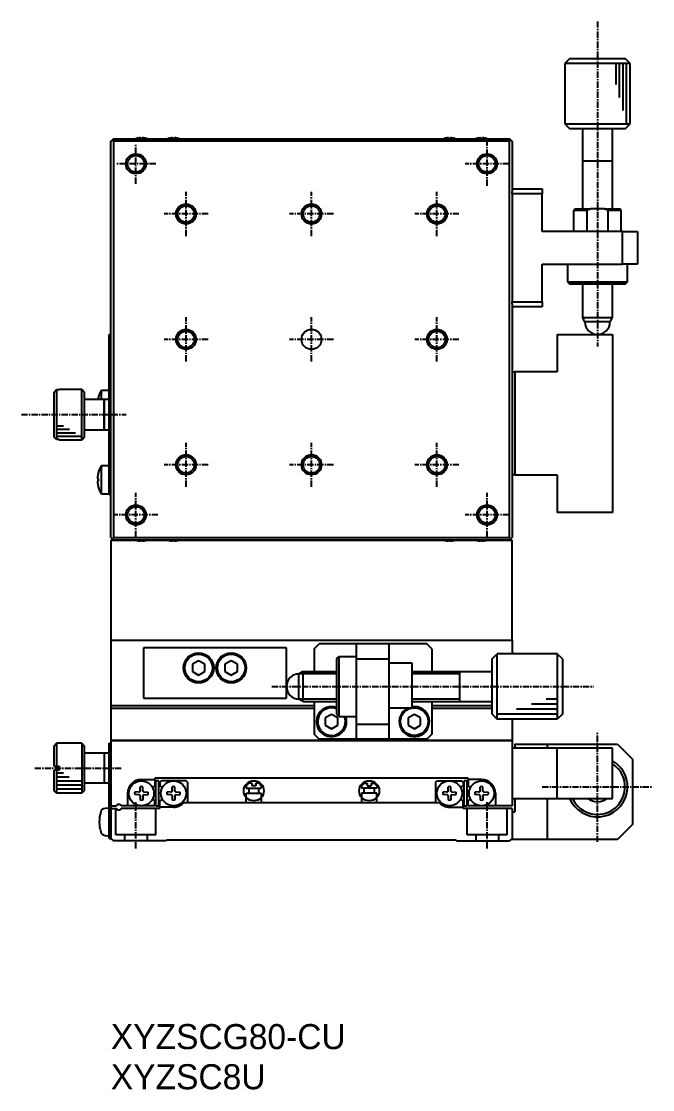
# Model space of a CAD drawing. Extents: x 531 to 825, y 67 to 280.
# Drawn here: x 531 to 656.8, y 67.1 to 280.1 of the extents above; entities that cross this region are included whole.
import ezdxf

# ---------------------------------------------------------------- set-up
doc = ezdxf.new("R2010")
doc.units = 0
doc.linetypes.add('CENTER', pattern=[2, 1.25, -0.25, 0.25, -0.25])
doc.layers.get('0').update_dxf_attribs({"linetype": 'CONTINUOUS'})
doc.layers.add('CENTER', color=1, linetype='CENTER')

msp = doc.modelspace()

# ---------------------------------------------------------------- linework, layer by layer
at = {"color": 7, "linetype": 'CONTINUOUS'}
for p, q in [((640.3, 272.65), (639.3, 271.65)), ((640.3, 272.65), (651.3, 272.65)), ((652.3, 271.65), (651.3, 272.65)), ((652.3, 271.65), (639.3, 271.65)), ((639.3, 271.65), (639.3, 259.65)), ((652.3, 259.65), (652.3, 271.65)), ((639.3, 259.65), (640.3, 258.65)), ((639.3, 259.65), (652.3, 259.65)), ((651.3, 258.65), (640.3, 258.65)), ((642.8, 258.65), (642.8, 252.15)), ((648.8, 252.15), (648.8, 258.65)), ((651.3, 258.65), (652.3, 259.65)), ((549.05, 256.4), (548.8, 256.15)), ((548.8, 177.15), (548.8, 256.15)), ((549.3, 256.65), (549.05, 256.4)), ((549.3, 256.15), (549.05, 256.4)), ((549.3, 256.65), (628.3, 256.65)), ((549.3, 256.15), (549.3, 177.15)), ((628.3, 256.15), (549.3, 256.15)), ((554.01, 256.72), (554.01, 256.72)), ((554.01, 256.72), (554.01, 256.72)), ((554.72, 256.72), (554.72, 256.84)), ((555.08, 256.84), (555.08, 256.72)), ((555.79, 256.72), (555.78, 256.72)), ((555.79, 256.72), (555.78, 256.72)), ((560.41, 256.72), (560.41, 256.72)), ((560.41, 256.72), (560.41, 256.72)), ((561.12, 256.72), (561.12, 256.84)), ((561.48, 256.84), (561.48, 256.72)), ((562.19, 256.72), (562.18, 256.72)), ((562.19, 256.72), (562.18, 256.72)), ((615.41, 256.72), (615.41, 256.72)), ((615.41, 256.72), (615.41, 256.72)), ((616.12, 256.72), (616.12, 256.84)), ((616.48, 256.84), (616.48, 256.72)), ((617.19, 256.72), (617.18, 256.72)), ((617.19, 256.72), (617.18, 256.72)), ((621.81, 256.72), (621.81, 256.72)), ((621.81, 256.72), (621.81, 256.72)), ((622.52, 256.72), (622.52, 256.84)), ((622.88, 256.84), (622.88, 256.72)), ((623.59, 256.72), (623.58, 256.72)), ((623.59, 256.72), (623.58, 256.72)), ((628.55, 256.4), (628.3, 256.65)), ((628.3, 256.15), (628.55, 256.4)), ((628.3, 177.15), (628.3, 256.15)), ((628.8, 256.15), (628.55, 256.4)), ((628.8, 256.15), (628.8, 246.15)), ((648.8, 252.15), (642.8, 252.15)), ((642.8, 252.15), (642.8, 252.14)), ((642.8, 252.15), (642.8, 252.15)), ((642.8, 252.15), (642.8, 242.65)), ((648.8, 252.14), (648.8, 252.15)), ((648.8, 242.65), (648.8, 252.15)), ((648.8, 252.15), (648.8, 252.15)), ((628.8, 246.65), (634.8, 246.65)), ((628.8, 245.65), (628.8, 246.15)), ((628.8, 245.65), (628.8, 224.15)), ((634.8, 245.65), (628.8, 245.65)), ((634.8, 246.65), (634.8, 245.65)), ((634.8, 238.15), (634.8, 245.65)), ((641.35, 242.65), (641.05, 242.35)), ((643.68, 242.35), (641.05, 242.35)), ((641.05, 242.35), (641.05, 238.15)), ((641.35, 242.65), (644.48, 242.65)), ((641.35, 242.65), (642.8, 242.65)), ((644.48, 242.65), (643.68, 242.35)), ((643.68, 242.35), (643.68, 238.15)), ((647.12, 242.65), (644.48, 242.65)), ((647.92, 242.35), (647.12, 242.65)), ((647.12, 242.65), (650.25, 242.65)), ((650.55, 242.35), (647.92, 242.35)), ((647.92, 238.15), (647.92, 242.35)), ((648.8, 242.65), (650.25, 242.65)), ((650.55, 242.35), (650.25, 242.65)), ((650.55, 238.15), (650.55, 242.35)), ((650.8, 238.15), (634.8, 238.15)), ((650.8, 231.65), (650.8, 238.15)), ((650.8, 238.15), (653.8, 238.15)), ((653.8, 238.15), (653.8, 231.65)), ((634.8, 224.15), (634.8, 231.65)), ((634.8, 231.65), (650.8, 231.65)), ((639.8, 231.65), (639.8, 228.15)), ((653.8, 231.65), (650.8, 231.65)), ((651.8, 228.15), (651.8, 231.65)), ((639.8, 228.15), (651.8, 228.15)), ((639.8, 228.15), (640.3, 227.65)), ((651.3, 227.65), (651.8, 228.15)), ((651.3, 227.65), (640.3, 227.65)), ((642.8, 227.65), (642.8, 221.01)), ((648.8, 221.01), (648.8, 227.65)), ((628.8, 224.15), (634.8, 224.15)), ((628.8, 223.65), (628.8, 224.15)), ((628.8, 223.65), (628.8, 177.15)), ((634.8, 224.15), (634.8, 223.15)), ((634.8, 223.15), (628.8, 223.15)), ((642.8, 221.01), (648.8, 221.01)), ((642.8, 221.01), (643.05, 220.58)), ((643.05, 220.58), (643.3, 220.15)), ((648.3, 220.15), (643.3, 220.15)), ((648.3, 220.15), (648.55, 220.58)), ((648.55, 220.58), (648.8, 221.01)), ((548.5, 217.65), (548.8, 217.65)), ((548.5, 215.65), (548.5, 217.65)), ((637.8, 217.65), (637.8, 210.15)), ((637.8, 217.65), (648.8, 217.65)), ((648.8, 217.65), (648.8, 182.15)), ((548.5, 204.9), (548.5, 215.65)), ((628.8, 210.15), (629.3, 210.15)), ((629.3, 210.15), (629.3, 189.65)), ((637.8, 210.15), (629.3, 210.15)), ((537.5, 206.13), (538, 206.63)), ((538, 206.63), (538, 196.66)), ((538, 206.63), (538.5, 206.63)), ((538.5, 206.63), (538.5, 206.65)), ((538.5, 206.63), (538.5, 206.65)), ((543, 206.65), (538.5, 206.65)), ((543, 196.65), (543, 206.65)), ((543.5, 206.15), (543, 206.65)), ((537.5, 197.17), (537.5, 206.13)), ((537.5, 197.17), (537.5, 206.13)), ((543.5, 206.15), (543.5, 197.15)), ((547.5, 204.65), (543.5, 204.65)), ((546.3, 205.05), (546.31, 205.05)), ((546.3, 205.05), (546.31, 205.05)), ((546.96, 204.65), (546.96, 206.45)), ((548.5, 206.45), (546.96, 206.45)), ((547.5, 201.65), (547.5, 204.65)), ((547.5, 204.65), (547.5, 201.65)), ((548.5, 204.65), (547.5, 204.65)), ((548.5, 202.4), (548.5, 204.9)), ((548.5, 189.9), (548.5, 202.4)), ((547.5, 198.65), (547.5, 201.65)), ((547.5, 201.65), (547.5, 198.65)), ((543.5, 198.65), (547.5, 198.65)), ((547.5, 198.65), (548.5, 198.65)), ((538, 196.66), (537.5, 197.17)), ((538.5, 196.66), (538, 196.66)), ((538.5, 196.65), (538.5, 196.66)), ((538.5, 196.65), (538.5, 196.66)), ((538.5, 196.65), (543, 196.65)), ((543, 196.65), (543.5, 197.15)), ((546.3, 190.05), (546.31, 190.05)), ((546.3, 190.05), (546.31, 190.05)), ((546.96, 188.65), (546.96, 191.45)), ((548.5, 191.45), (546.96, 191.45)), ((548.5, 187.65), (548.5, 189.9)), ((629.3, 189.65), (628.8, 189.65)), ((629.3, 189.65), (637.8, 189.65)), ((637.8, 189.65), (637.8, 182.15)), ((546.11, 188.91), (546.31, 188.91)), ((546.31, 188.39), (546.11, 188.39)), ((546.96, 185.85), (546.96, 188.65)), ((548.5, 185.65), (548.5, 187.65)), ((546.31, 187.25), (546.3, 187.25)), ((546.31, 187.25), (546.3, 187.25)), ((546.96, 185.85), (548.5, 185.85)), ((548.8, 185.65), (548.5, 185.65)), ((648.8, 182.15), (637.8, 182.15)), ((548.8, 177.15), (549.05, 176.9)), ((549.05, 176.9), (549.3, 177.15)), ((549.05, 176.9), (549.3, 176.65)), ((549.3, 177.15), (628.3, 177.15)), ((628.55, 176.9), (628.3, 177.15)), ((628.3, 176.65), (628.55, 176.9)), ((628.55, 176.9), (628.8, 177.15)), ((548.8, 176.65), (548.8, 156.65)), ((548.8, 176.65), (628.8, 176.65)), ((628.3, 176.65), (549.3, 176.65)), ((554.01, 176.57), (554.01, 176.58)), ((554.01, 176.57), (554.01, 176.58)), ((554.72, 176.46), (554.72, 176.58)), ((555.08, 176.58), (555.08, 176.46)), ((555.78, 176.58), (555.79, 176.57)), ((555.78, 176.58), (555.79, 176.57)), ((560.41, 176.57), (560.41, 176.58)), ((560.41, 176.57), (560.41, 176.58)), ((561.12, 176.46), (561.12, 176.58)), ((561.48, 176.58), (561.48, 176.46)), ((562.18, 176.58), (562.19, 176.57)), ((562.18, 176.58), (562.19, 176.57)), ((615.41, 176.57), (615.41, 176.58)), ((615.41, 176.57), (615.41, 176.58)), ((616.12, 176.46), (616.12, 176.58)), ((616.48, 176.58), (616.48, 176.46)), ((617.18, 176.58), (617.19, 176.57)), ((617.18, 176.58), (617.19, 176.57)), ((621.81, 176.57), (621.81, 176.58)), ((621.81, 176.57), (621.81, 176.58)), ((622.52, 176.46), (622.52, 176.58)), ((622.88, 176.58), (622.88, 176.46)), ((623.58, 176.58), (623.59, 176.57)), ((623.58, 176.58), (623.59, 176.57)), ((628.8, 156.65), (628.8, 176.65)), ((548.8, 156.65), (548.8, 136.65)), ((628.8, 156.65), (548.8, 156.65)), ((589.3, 154.95), (590.3, 155.95)), ((611.8, 155.95), (590.3, 155.95)), ((597.8, 136.95), (597.8, 155.95)), ((604.3, 136.95), (604.3, 155.95)), ((612.8, 154.95), (611.8, 155.95)), ((628.8, 156.65), (628.8, 153.95)), ((628.8, 156.15), (628.8, 155.95)), ((583.8, 155.15), (555.3, 155.15)), ((555.3, 155.15), (555.3, 145.15)), ((583.8, 145.15), (583.8, 155.15)), ((589.3, 154.95), (589.3, 150.45)), ((593.8, 152.95), (594.3, 153.45)), ((594.3, 153.45), (597.8, 153.45)), ((612.8, 154.95), (612.8, 150.45)), ((624.8, 152.95), (625.8, 153.95)), ((637.8, 153.95), (625.8, 153.95)), ((638.8, 152.95), (637.8, 153.95)), ((566.3, 152.59), (565.05, 151.87)), ((565.05, 151.87), (565.05, 150.43)), ((567.55, 151.87), (566.3, 152.59)), ((567.55, 150.43), (567.55, 151.87)), ((572.8, 152.59), (571.55, 151.87)), ((571.55, 151.87), (571.55, 150.43)), ((574.05, 151.87), (572.8, 152.59)), ((574.05, 150.43), (574.05, 151.87)), ((593.8, 152.95), (593.8, 141.95)), ((597.8, 152.95), (604.3, 152.95)), ((604.3, 152.2), (608.8, 152.2)), ((608.8, 152.2), (608.8, 143.2)), ((624.8, 141.95), (624.8, 152.95)), ((638.8, 152.95), (638.8, 141.95)), ((565.05, 150.43), (566.3, 149.71)), ((566.3, 149.71), (567.55, 150.43)), ((571.55, 150.43), (572.8, 149.71)), ((572.8, 149.71), (574.05, 150.43)), ((587.16, 150.45), (586.3, 149.95)), ((586.3, 144.95), (586.3, 149.95)), ((587.16, 150.45), (593.8, 150.45)), ((587.16, 144.45), (587.16, 150.45)), ((608.8, 150.45), (624.8, 150.45)), ((618.3, 150.45), (618.3, 144.45)), ((555.3, 145.15), (583.8, 145.15)), ((587.16, 144.45), (586.3, 144.95)), ((548.8, 143.65), (589.3, 143.65)), ((548.8, 143.15), (589.3, 143.15)), ((587.16, 144.45), (593.8, 144.45)), ((589.3, 144.45), (589.3, 137.95)), ((604.3, 143.2), (608.8, 143.2)), ((608.8, 144.45), (624.8, 144.45)), ((612.8, 144.45), (612.8, 137.95)), ((612.8, 143.65), (624.8, 143.65)), ((612.8, 143.15), (624.8, 143.15)), ((592.8, 141.89), (591.55, 141.17)), ((591.55, 141.17), (591.55, 139.73)), ((594.05, 141.17), (592.8, 141.89)), ((593.8, 141.95), (594.3, 141.45)), ((594.05, 139.73), (594.05, 141.17)), ((594.3, 141.45), (597.8, 141.45)), ((609.3, 141.89), (608.05, 141.17)), ((608.05, 141.17), (608.05, 139.73)), ((610.55, 141.17), (609.3, 141.89)), ((610.55, 139.73), (610.55, 141.17)), ((624.8, 141.95), (625.8, 140.95)), ((637.8, 140.95), (625.8, 140.95)), ((628.8, 140.95), (628.8, 136.65)), ((638.8, 141.95), (637.8, 140.95)), ((591.55, 139.73), (592.8, 139.01)), ((592.8, 139.01), (594.05, 139.73)), ((597.8, 139.95), (604.3, 139.95)), ((608.05, 139.73), (609.3, 139.01)), ((609.3, 139.01), (610.55, 139.73)), ((628.8, 136.65), (548.8, 136.65)), ((548.8, 136.65), (548.8, 117.15)), ((548.8, 136.65), (628.8, 136.65)), ((590.3, 136.95), (589.3, 137.95)), ((611.8, 136.95), (590.3, 136.95)), ((612.8, 137.95), (611.8, 136.95)), ((628.8, 136.65), (628.8, 123.65)), ((537.5, 135.65), (538, 136.15)), ((537.5, 131.55), (537.5, 135.65)), ((543, 136.15), (538, 136.15)), ((543, 136.15), (543.5, 135.65)), ((543.5, 135.65), (543.5, 126.65)), ((548.5, 136.15), (548.8, 136.15)), ((548.5, 117.15), (548.5, 136.15)), ((648.8, 135.15), (628.8, 135.15)), ((629.3, 135.95), (629.3, 135.15)), ((629.3, 135.95), (649.8, 135.95)), ((635.8, 135.95), (635.8, 135.15)), ((637.8, 125.15), (637.8, 135.15)), ((648.8, 125.15), (648.8, 135.15)), ((649.8, 135.95), (652.8, 132.95)), ((548.5, 134.15), (543.5, 134.15)), ((547.5, 134.15), (547.5, 128.15)), ((652.8, 132.95), (652.8, 119.95)), ((537.5, 131.55), (538.5, 131.55)), ((538.5, 130.75), (537.5, 130.75)), ((537.5, 126.65), (537.5, 130.75)), ((538.5, 131.55), (538.5, 130.75)), ((548.5, 128.15), (543.5, 128.15)), ((554.9, 128.9), (557.6, 128.9)), ((620, 129.15), (557.6, 129.15)), ((557.6, 129.15), (557.6, 127.56)), ((558.4, 128.65), (557.8, 128.65)), ((557.8, 123.65), (557.8, 128.65)), ((558.4, 123.65), (558.4, 128.65)), ((558.6, 128.35), (558.9, 128.65)), ((558.6, 128.35), (558.6, 127.56)), ((563.8, 128.65), (558.9, 128.65)), ((564.1, 128.35), (563.8, 128.65)), ((564.1, 128.35), (564.1, 124.35)), ((575.8, 127.65), (576.3, 128.15)), ((576.9, 128.15), (576.3, 128.15)), ((576.9, 128.15), (576.9, 127.65)), ((578.3, 128.15), (577.7, 128.15)), ((577.7, 128.15), (577.7, 127.65)), ((578.8, 127.65), (578.3, 128.15)), ((598.8, 127.65), (599.3, 128.15)), ((599.3, 128.15), (599.9, 128.15)), ((599.9, 128.15), (599.9, 127.65)), ((600.7, 128.15), (601.3, 128.15)), ((600.7, 128.15), (600.7, 127.65)), ((601.8, 127.65), (601.3, 128.15)), ((613.5, 128.35), (613.8, 128.65)), ((613.5, 128.35), (613.5, 124.35)), ((613.8, 128.65), (618.7, 128.65)), ((619, 128.35), (618.7, 128.65)), ((619, 128.35), (619, 127.56)), ((619.8, 128.65), (619.2, 128.65)), ((619.2, 123.65), (619.2, 128.65)), ((619.8, 123.65), (619.8, 128.65)), ((620, 129.15), (620, 127.56)), ((622.7, 128.9), (620, 128.9)), ((538, 126.15), (537.5, 126.65)), ((543, 126.15), (538, 126.15)), ((543.5, 126.65), (543, 126.15)), ((552.15, 126.15), (552.15, 123.65)), ((554.42, 126.42), (553.57, 126.41)), ((554.42, 125.87), (553.57, 125.89)), ((554.42, 126.42), (554.55, 126.48)), ((554.42, 125.87), (554.55, 125.81)), ((554.62, 126.65), (554.55, 126.48)), ((554.62, 125.65), (554.55, 125.81)), ((554.62, 126.65), (554.64, 127.47)), ((555.17, 126.65), (555.16, 127.47)), ((555.17, 126.65), (555.25, 126.48)), ((555.17, 125.65), (555.25, 125.81)), ((555.38, 126.42), (555.25, 126.48)), ((555.38, 125.87), (555.25, 125.81)), ((555.38, 126.42), (556.22, 126.41)), ((555.38, 125.87), (556.22, 125.89)), ((560.82, 126.42), (559.97, 126.41)), ((560.82, 125.87), (559.97, 125.89)), ((560.82, 126.42), (560.95, 126.48)), ((560.82, 125.87), (560.95, 125.81)), ((561.02, 126.65), (560.95, 126.48)), ((561.02, 125.65), (560.95, 125.81)), ((561.02, 126.65), (561.04, 127.47)), ((561.57, 126.65), (561.56, 127.47)), ((561.57, 126.65), (561.65, 126.48)), ((561.57, 125.65), (561.65, 125.81)), ((561.78, 126.42), (561.65, 126.48)), ((561.78, 125.87), (561.65, 125.81)), ((561.78, 126.42), (562.62, 126.41)), ((561.78, 125.87), (562.62, 125.89)), ((575.8, 127.65), (575.8, 127.15)), ((575.8, 127.15), (578.8, 127.15)), ((575.8, 126.15), (578.8, 126.15)), ((575.8, 124.35), (575.8, 126.15)), ((576.3, 127.15), (576.3, 126.15)), ((577.7, 127.65), (576.9, 127.65)), ((578.3, 126.15), (578.3, 127.15)), ((578.8, 127.65), (578.8, 127.15)), ((578.8, 126.15), (578.8, 124.35)), ((598.8, 127.65), (598.8, 127.15)), ((601.8, 127.15), (598.8, 127.15)), ((601.8, 126.15), (598.8, 126.15)), ((598.8, 126.15), (598.8, 124.35)), ((599.3, 126.15), (599.3, 127.15)), ((599.9, 127.65), (600.7, 127.65)), ((601.3, 127.15), (601.3, 126.15)), ((601.8, 127.65), (601.8, 127.15)), ((601.8, 124.35), (601.8, 126.15)), ((615.82, 126.42), (614.97, 126.41)), ((615.82, 125.87), (614.97, 125.89)), ((615.82, 126.42), (615.95, 126.48)), ((615.82, 125.87), (615.95, 125.81)), ((616.02, 126.65), (615.95, 126.48)), ((616.02, 125.65), (615.95, 125.81)), ((616.02, 126.65), (616.04, 127.47)), ((616.57, 126.65), (616.56, 127.47)), ((616.57, 126.65), (616.65, 126.48)), ((616.57, 125.65), (616.65, 125.81)), ((616.78, 126.42), (616.65, 126.48)), ((616.78, 125.87), (616.65, 125.81)), ((616.78, 126.42), (617.62, 126.41)), ((616.78, 125.87), (617.62, 125.89)), ((622.22, 126.42), (621.37, 126.41)), ((622.22, 125.87), (621.37, 125.89)), ((622.22, 126.42), (622.35, 126.48)), ((622.22, 125.87), (622.35, 125.81)), ((622.42, 126.65), (622.35, 126.48)), ((622.42, 125.65), (622.35, 125.81)), ((622.42, 126.65), (622.44, 127.47)), ((622.97, 126.65), (622.96, 127.47)), ((622.97, 126.65), (623.05, 126.48)), ((622.97, 125.65), (623.05, 125.81)), ((623.18, 126.42), (623.05, 126.48)), ((623.18, 125.87), (623.05, 125.81)), ((623.18, 126.42), (624.02, 126.41)), ((623.18, 125.87), (624.02, 125.89)), ((625.45, 126.15), (625.45, 123.65)), ((548.8, 123.65), (549.94, 123.65)), ((557.6, 123.65), (550.86, 123.65)), ((554.62, 125.65), (554.64, 124.82)), ((555.17, 125.65), (555.16, 124.82)), ((557.6, 123.65), (557.6, 124.73)), ((557.8, 123.65), (558.4, 123.65)), ((558.6, 123.15), (558.6, 124.73)), ((561.02, 125.65), (561.04, 124.82)), ((561.57, 125.65), (561.56, 124.82)), ((563.38, 124.35), (614.22, 124.35)), ((616.02, 125.65), (616.04, 124.82)), ((616.57, 125.65), (616.56, 124.82)), ((619, 123.15), (619, 124.73)), ((619.2, 123.65), (619.8, 123.65)), ((620, 123.65), (620, 124.73)), ((628.8, 123.65), (620, 123.65)), ((622.42, 125.65), (622.44, 124.82)), ((622.97, 125.65), (622.96, 124.82)), ((628.8, 125.15), (648.8, 125.15)), ((629.3, 125.15), (629.3, 122.45)), ((635.8, 125.15), (635.8, 116.95)), ((548.5, 123.2), (547.65, 123.12)), ((548.8, 123.15), (549.94, 123.15)), ((558.6, 123.15), (550.86, 123.15)), ((561.3, 123.4), (558.6, 123.4)), ((616.3, 123.4), (619, 123.4)), ((628.8, 123.15), (619, 123.15)), ((628.8, 123.15), (628.8, 117.15)), ((628.8, 122.45), (629.3, 122.45)), ((652.8, 119.95), (649.8, 116.95)), ((547.65, 117.77), (548.5, 117.7)), ((548.5, 117.15), (548.8, 117.15)), ((548.8, 117.15), (549.3, 116.65)), ((628.8, 117.15), (628.3, 116.65)), ((559.8, 116.65), (549.3, 116.65)), ((560, 116.85), (559.8, 116.65)), ((560, 116.85), (617.6, 116.85)), ((617.6, 116.85), (617.8, 116.65)), ((617.8, 116.65), (628.3, 116.65)), ((649.8, 116.95), (628.62, 116.95))]:
    msp.add_line(p, q, dxfattribs=at)
at = {"color": 3, "linetype": 'CONTINUOUS'}
for p, q in [((649.5, 267.49), (649.5, 271.65)), ((650.2, 264.87), (650.2, 271.65)), ((650.9, 262.26), (650.9, 271.65)), ((651.6, 259.65), (651.6, 271.65)), ((538, 199.45), (539.36, 199.45)), ((538, 198.75), (540.57, 198.75)), ((538, 198.05), (541.79, 198.05)), ((538, 197.35), (543, 197.35)), ((594.3, 141.45), (594.3, 153.45)), ((625.8, 140.95), (625.8, 153.95)), ((637.8, 153.95), (637.8, 140.95)), ((593.8, 149.95), (586.3, 149.95)), ((618.3, 149.95), (608.8, 149.95)), ((593.8, 144.95), (586.3, 144.95)), ((618.3, 144.95), (608.8, 144.95)), ((637.8, 144.95), (635.56, 144.95)), ((637.8, 142.95), (629.68, 142.95)), ((637.8, 143.95), (632.63, 143.95)), ((637.8, 141.95), (625.8, 141.95)), ((538, 136.15), (538, 131.55)), ((543, 136.15), (543, 126.15)), ((538, 130.75), (538, 126.15)), ((539.37, 130.15), (538, 130.15)), ((540.5, 129.35), (538, 129.35)), ((543, 128.55), (538, 128.55)), ((543, 127.75), (538, 127.75)), ((543, 126.95), (538, 126.95)), ((549.8, 117.85), (549.8, 123.15)), ((557.8, 117.85), (557.8, 123.15)), ((619.8, 117.85), (619.8, 123.15)), ((627.8, 117.85), (627.8, 123.15)), ((557.8, 117.85), (549.8, 117.85)), ((551.55, 117.85), (551.55, 116.65)), ((556.05, 117.85), (556.05, 116.65)), ((627.8, 117.85), (619.8, 117.85)), ((621.55, 117.85), (621.55, 116.65)), ((626.05, 117.85), (626.05, 116.65))]:
    msp.add_line(p, q, dxfattribs=at)
at = {"color": 7, "linetype": 'CONTINUOUS'}
for points in [[(555.08, 256.72, 0), (555.08, 256.72, 0), (555.07, 256.72, 0), (555.07, 256.72, 0), (555.07, 256.72, 0), (555.06, 256.72, 0), (555.06, 256.72, 0), (555.06, 256.72, 0), (555.06, 256.72, 0), (555.05, 256.72, 0), (555.05, 256.72, 0), (555.05, 256.72, 0), (555.04, 256.72, 0), (555.04, 256.72, 0), (555.04, 256.72, 0), (555.04, 256.72, 0), (555.03, 256.72, 0), (555.03, 256.72, 0), (555.03, 256.72, 0), (555.03, 256.72, 0), (555.02, 256.72, 0), (555.02, 256.72, 0), (555.02, 256.72, 0), (555.01, 256.72, 0), (555.01, 256.72, 0), (555.01, 256.72, 0), (555.01, 256.72, 0), (555, 256.72, 0), (555, 256.72, 0), (555, 256.72, 0), (554.99, 256.72, 0), (554.99, 256.72, 0), (554.99, 256.72, 0), (554.99, 256.72, 0), (554.98, 256.72, 0), (554.98, 256.72, 0), (554.98, 256.72, 0), (554.97, 256.72, 0), (554.97, 256.72, 0), (554.97, 256.72, 0), (554.97, 256.72, 0), (554.96, 256.72, 0), (554.96, 256.72, 0), (554.96, 256.72, 0), (554.95, 256.72, 0), (554.95, 256.72, 0), (554.95, 256.72, 0), (554.95, 256.72, 0), (554.94, 256.72, 0), (554.94, 256.72, 0), (554.94, 256.72, 0), (554.94, 256.72, 0), (554.93, 256.72, 0), (554.93, 256.72, 0), (554.93, 256.72, 0), (554.92, 256.72, 0), (554.92, 256.72, 0), (554.92, 256.72, 0), (554.92, 256.72, 0), (554.91, 256.72, 0), (554.91, 256.72, 0), (554.91, 256.72, 0), (554.9, 256.72, 0), (554.9, 256.72, 0), (554.9, 256.72, 0), (554.9, 256.72, 0), (554.89, 256.72, 0), (554.89, 256.72, 0), (554.89, 256.72, 0), (554.88, 256.72, 0), (554.88, 256.72, 0), (554.88, 256.72, 0), (554.88, 256.72, 0), (554.87, 256.72, 0), (554.87, 256.72, 0), (554.87, 256.72, 0), (554.86, 256.72, 0), (554.86, 256.72, 0), (554.86, 256.72, 0), (554.86, 256.72, 0), (554.85, 256.72, 0), (554.85, 256.72, 0), (554.85, 256.72, 0), (554.84, 256.72, 0), (554.84, 256.72, 0), (554.84, 256.72, 0), (554.84, 256.72, 0), (554.83, 256.72, 0), (554.83, 256.72, 0), (554.83, 256.72, 0), (554.83, 256.72, 0), (554.82, 256.72, 0), (554.82, 256.72, 0), (554.82, 256.72, 0), (554.81, 256.72, 0), (554.81, 256.72, 0), (554.81, 256.72, 0), (554.81, 256.72, 0), (554.8, 256.72, 0), (554.8, 256.72, 0), (554.8, 256.72, 0), (554.79, 256.72, 0), (554.79, 256.72, 0), (554.79, 256.72, 0), (554.79, 256.72, 0), (554.78, 256.72, 0), (554.78, 256.72, 0), (554.78, 256.72, 0), (554.77, 256.72, 0), (554.77, 256.72, 0), (554.77, 256.72, 0), (554.77, 256.72, 0), (554.76, 256.72, 0), (554.76, 256.72, 0), (554.76, 256.72, 0), (554.75, 256.72, 0), (554.75, 256.72, 0), (554.75, 256.72, 0), (554.75, 256.72, 0), (554.74, 256.72, 0), (554.74, 256.72, 0), (554.74, 256.72, 0), (554.74, 256.72, 0), (554.73, 256.72, 0), (554.73, 256.72, 0), (554.73, 256.72, 0), (554.72, 256.72, 0), (554.72, 256.72, 0), (554.72, 256.72, 0)], [(561.48, 256.72, 0), (561.48, 256.72, 0), (561.47, 256.72, 0), (561.47, 256.72, 0), (561.47, 256.72, 0), (561.46, 256.72, 0), (561.46, 256.72, 0), (561.46, 256.72, 0), (561.46, 256.72, 0), (561.45, 256.72, 0), (561.45, 256.72, 0), (561.45, 256.72, 0), (561.44, 256.72, 0), (561.44, 256.72, 0), (561.44, 256.72, 0), (561.44, 256.72, 0), (561.43, 256.72, 0), (561.43, 256.72, 0), (561.43, 256.72, 0), (561.43, 256.72, 0), (561.42, 256.72, 0), (561.42, 256.72, 0), (561.42, 256.72, 0), (561.41, 256.72, 0), (561.41, 256.72, 0), (561.41, 256.72, 0), (561.41, 256.72, 0), (561.4, 256.72, 0), (561.4, 256.72, 0), (561.4, 256.72, 0), (561.39, 256.72, 0), (561.39, 256.72, 0), (561.39, 256.72, 0), (561.39, 256.72, 0), (561.38, 256.72, 0), (561.38, 256.72, 0), (561.38, 256.72, 0), (561.37, 256.72, 0), (561.37, 256.72, 0), (561.37, 256.72, 0), (561.37, 256.72, 0), (561.36, 256.72, 0), (561.36, 256.72, 0), (561.36, 256.72, 0), (561.35, 256.72, 0), (561.35, 256.72, 0), (561.35, 256.72, 0), (561.35, 256.72, 0), (561.34, 256.72, 0), (561.34, 256.72, 0), (561.34, 256.72, 0), (561.34, 256.72, 0), (561.33, 256.72, 0), (561.33, 256.72, 0), (561.33, 256.72, 0), (561.32, 256.72, 0), (561.32, 256.72, 0), (561.32, 256.72, 0), (561.32, 256.72, 0), (561.31, 256.72, 0), (561.31, 256.72, 0), (561.31, 256.72, 0), (561.3, 256.72, 0), (561.3, 256.72, 0), (561.3, 256.72, 0), (561.3, 256.72, 0), (561.29, 256.72, 0), (561.29, 256.72, 0), (561.29, 256.72, 0), (561.28, 256.72, 0), (561.28, 256.72, 0), (561.28, 256.72, 0), (561.28, 256.72, 0), (561.27, 256.72, 0), (561.27, 256.72, 0), (561.27, 256.72, 0), (561.26, 256.72, 0), (561.26, 256.72, 0), (561.26, 256.72, 0), (561.26, 256.72, 0), (561.25, 256.72, 0), (561.25, 256.72, 0), (561.25, 256.72, 0), (561.24, 256.72, 0), (561.24, 256.72, 0), (561.24, 256.72, 0), (561.24, 256.72, 0), (561.23, 256.72, 0), (561.23, 256.72, 0), (561.23, 256.72, 0), (561.23, 256.72, 0), (561.22, 256.72, 0), (561.22, 256.72, 0), (561.22, 256.72, 0), (561.21, 256.72, 0), (561.21, 256.72, 0), (561.21, 256.72, 0), (561.21, 256.72, 0), (561.2, 256.72, 0), (561.2, 256.72, 0), (561.2, 256.72, 0), (561.19, 256.72, 0), (561.19, 256.72, 0), (561.19, 256.72, 0), (561.19, 256.72, 0), (561.18, 256.72, 0), (561.18, 256.72, 0), (561.18, 256.72, 0), (561.17, 256.72, 0), (561.17, 256.72, 0), (561.17, 256.72, 0), (561.17, 256.72, 0), (561.16, 256.72, 0), (561.16, 256.72, 0), (561.16, 256.72, 0), (561.15, 256.72, 0), (561.15, 256.72, 0), (561.15, 256.72, 0), (561.15, 256.72, 0), (561.14, 256.72, 0), (561.14, 256.72, 0), (561.14, 256.72, 0), (561.14, 256.72, 0), (561.13, 256.72, 0), (561.13, 256.72, 0), (561.13, 256.72, 0), (561.12, 256.72, 0), (561.12, 256.72, 0), (561.12, 256.72, 0)], [(616.48, 256.72, 0), (616.48, 256.72, 0), (616.47, 256.72, 0), (616.47, 256.72, 0), (616.47, 256.72, 0), (616.46, 256.72, 0), (616.46, 256.72, 0), (616.46, 256.72, 0), (616.46, 256.72, 0), (616.45, 256.72, 0), (616.45, 256.72, 0), (616.45, 256.72, 0), (616.44, 256.72, 0), (616.44, 256.72, 0), (616.44, 256.72, 0), (616.44, 256.72, 0), (616.43, 256.72, 0), (616.43, 256.72, 0), (616.43, 256.72, 0), (616.43, 256.72, 0), (616.42, 256.72, 0), (616.42, 256.72, 0), (616.42, 256.72, 0), (616.41, 256.72, 0), (616.41, 256.72, 0), (616.41, 256.72, 0), (616.41, 256.72, 0), (616.4, 256.72, 0), (616.4, 256.72, 0), (616.4, 256.72, 0), (616.39, 256.72, 0), (616.39, 256.72, 0), (616.39, 256.72, 0), (616.39, 256.72, 0), (616.38, 256.72, 0), (616.38, 256.72, 0), (616.38, 256.72, 0), (616.37, 256.72, 0), (616.37, 256.72, 0), (616.37, 256.72, 0), (616.37, 256.72, 0), (616.36, 256.72, 0), (616.36, 256.72, 0), (616.36, 256.72, 0), (616.35, 256.72, 0), (616.35, 256.72, 0), (616.35, 256.72, 0), (616.35, 256.72, 0), (616.34, 256.72, 0), (616.34, 256.72, 0), (616.34, 256.72, 0), (616.34, 256.72, 0), (616.33, 256.72, 0), (616.33, 256.72, 0), (616.33, 256.72, 0), (616.32, 256.72, 0), (616.32, 256.72, 0), (616.32, 256.72, 0), (616.32, 256.72, 0), (616.31, 256.72, 0), (616.31, 256.72, 0), (616.31, 256.72, 0), (616.3, 256.72, 0), (616.3, 256.72, 0), (616.3, 256.72, 0), (616.3, 256.72, 0), (616.29, 256.72, 0), (616.29, 256.72, 0), (616.29, 256.72, 0), (616.28, 256.72, 0), (616.28, 256.72, 0), (616.28, 256.72, 0), (616.28, 256.72, 0), (616.27, 256.72, 0), (616.27, 256.72, 0), (616.27, 256.72, 0), (616.26, 256.72, 0), (616.26, 256.72, 0), (616.26, 256.72, 0), (616.26, 256.72, 0), (616.25, 256.72, 0), (616.25, 256.72, 0), (616.25, 256.72, 0), (616.24, 256.72, 0), (616.24, 256.72, 0), (616.24, 256.72, 0), (616.24, 256.72, 0), (616.23, 256.72, 0), (616.23, 256.72, 0), (616.23, 256.72, 0), (616.23, 256.72, 0), (616.22, 256.72, 0), (616.22, 256.72, 0), (616.22, 256.72, 0), (616.21, 256.72, 0), (616.21, 256.72, 0), (616.21, 256.72, 0), (616.21, 256.72, 0), (616.2, 256.72, 0), (616.2, 256.72, 0), (616.2, 256.72, 0), (616.19, 256.72, 0), (616.19, 256.72, 0), (616.19, 256.72, 0), (616.19, 256.72, 0), (616.18, 256.72, 0), (616.18, 256.72, 0), (616.18, 256.72, 0), (616.17, 256.72, 0), (616.17, 256.72, 0), (616.17, 256.72, 0), (616.17, 256.72, 0), (616.16, 256.72, 0), (616.16, 256.72, 0), (616.16, 256.72, 0), (616.15, 256.72, 0), (616.15, 256.72, 0), (616.15, 256.72, 0), (616.15, 256.72, 0), (616.14, 256.72, 0), (616.14, 256.72, 0), (616.14, 256.72, 0), (616.14, 256.72, 0), (616.13, 256.72, 0), (616.13, 256.72, 0), (616.13, 256.72, 0), (616.12, 256.72, 0), (616.12, 256.72, 0), (616.12, 256.72, 0)], [(622.88, 256.72, 0), (622.88, 256.72, 0), (622.87, 256.72, 0), (622.87, 256.72, 0), (622.87, 256.72, 0), (622.86, 256.72, 0), (622.86, 256.72, 0), (622.86, 256.72, 0), (622.86, 256.72, 0), (622.85, 256.72, 0), (622.85, 256.72, 0), (622.85, 256.72, 0), (622.84, 256.72, 0), (622.84, 256.72, 0), (622.84, 256.72, 0), (622.84, 256.72, 0), (622.83, 256.72, 0), (622.83, 256.72, 0), (622.83, 256.72, 0), (622.83, 256.72, 0), (622.82, 256.72, 0), (622.82, 256.72, 0), (622.82, 256.72, 0), (622.81, 256.72, 0), (622.81, 256.72, 0), (622.81, 256.72, 0), (622.81, 256.72, 0), (622.8, 256.72, 0), (622.8, 256.72, 0), (622.8, 256.72, 0), (622.79, 256.72, 0), (622.79, 256.72, 0), (622.79, 256.72, 0), (622.79, 256.72, 0), (622.78, 256.72, 0), (622.78, 256.72, 0), (622.78, 256.72, 0), (622.77, 256.72, 0), (622.77, 256.72, 0), (622.77, 256.72, 0), (622.77, 256.72, 0), (622.76, 256.72, 0), (622.76, 256.72, 0), (622.76, 256.72, 0), (622.75, 256.72, 0), (622.75, 256.72, 0), (622.75, 256.72, 0), (622.75, 256.72, 0), (622.74, 256.72, 0), (622.74, 256.72, 0), (622.74, 256.72, 0), (622.74, 256.72, 0), (622.73, 256.72, 0), (622.73, 256.72, 0), (622.73, 256.72, 0), (622.72, 256.72, 0), (622.72, 256.72, 0), (622.72, 256.72, 0), (622.72, 256.72, 0), (622.71, 256.72, 0), (622.71, 256.72, 0), (622.71, 256.72, 0), (622.7, 256.72, 0), (622.7, 256.72, 0), (622.7, 256.72, 0), (622.7, 256.72, 0), (622.69, 256.72, 0), (622.69, 256.72, 0), (622.69, 256.72, 0), (622.68, 256.72, 0), (622.68, 256.72, 0), (622.68, 256.72, 0), (622.68, 256.72, 0), (622.67, 256.72, 0), (622.67, 256.72, 0), (622.67, 256.72, 0), (622.66, 256.72, 0), (622.66, 256.72, 0), (622.66, 256.72, 0), (622.66, 256.72, 0), (622.65, 256.72, 0), (622.65, 256.72, 0), (622.65, 256.72, 0), (622.64, 256.72, 0), (622.64, 256.72, 0), (622.64, 256.72, 0), (622.64, 256.72, 0), (622.63, 256.72, 0), (622.63, 256.72, 0), (622.63, 256.72, 0), (622.63, 256.72, 0), (622.62, 256.72, 0), (622.62, 256.72, 0), (622.62, 256.72, 0), (622.61, 256.72, 0), (622.61, 256.72, 0), (622.61, 256.72, 0), (622.61, 256.72, 0), (622.6, 256.72, 0), (622.6, 256.72, 0), (622.6, 256.72, 0), (622.59, 256.72, 0), (622.59, 256.72, 0), (622.59, 256.72, 0), (622.59, 256.72, 0), (622.58, 256.72, 0), (622.58, 256.72, 0), (622.58, 256.72, 0), (622.57, 256.72, 0), (622.57, 256.72, 0), (622.57, 256.72, 0), (622.57, 256.72, 0), (622.56, 256.72, 0), (622.56, 256.72, 0), (622.56, 256.72, 0), (622.55, 256.72, 0), (622.55, 256.72, 0), (622.55, 256.72, 0), (622.55, 256.72, 0), (622.54, 256.72, 0), (622.54, 256.72, 0), (622.54, 256.72, 0), (622.54, 256.72, 0), (622.53, 256.72, 0), (622.53, 256.72, 0), (622.53, 256.72, 0), (622.52, 256.72, 0), (622.52, 256.72, 0), (622.52, 256.72, 0)], [(546.31, 188.91, 0), (546.31, 188.9, 0), (546.3, 188.9, 0), (546.3, 188.9, 0), (546.3, 188.89, 0), (546.3, 188.89, 0), (546.3, 188.88, 0), (546.3, 188.88, 0), (546.3, 188.88, 0), (546.3, 188.87, 0), (546.3, 188.87, 0), (546.3, 188.86, 0), (546.3, 188.86, 0), (546.3, 188.86, 0), (546.3, 188.85, 0), (546.3, 188.85, 0), (546.3, 188.84, 0), (546.3, 188.84, 0), (546.3, 188.84, 0), (546.3, 188.83, 0), (546.3, 188.83, 0), (546.3, 188.82, 0), (546.3, 188.82, 0), (546.3, 188.82, 0), (546.3, 188.81, 0), (546.3, 188.81, 0), (546.3, 188.8, 0), (546.3, 188.8, 0), (546.3, 188.8, 0), (546.3, 188.79, 0), (546.3, 188.79, 0), (546.3, 188.78, 0), (546.3, 188.78, 0), (546.3, 188.77, 0), (546.3, 188.77, 0), (546.3, 188.77, 0), (546.3, 188.76, 0), (546.3, 188.76, 0), (546.3, 188.75, 0), (546.3, 188.75, 0), (546.3, 188.75, 0), (546.3, 188.74, 0), (546.3, 188.74, 0), (546.3, 188.73, 0), (546.3, 188.73, 0), (546.3, 188.73, 0), (546.3, 188.72, 0), (546.3, 188.72, 0), (546.3, 188.71, 0), (546.3, 188.71, 0), (546.3, 188.71, 0), (546.3, 188.7, 0), (546.3, 188.7, 0), (546.3, 188.69, 0), (546.3, 188.69, 0), (546.3, 188.69, 0), (546.3, 188.68, 0), (546.3, 188.68, 0), (546.3, 188.67, 0), (546.3, 188.67, 0), (546.3, 188.67, 0), (546.3, 188.66, 0), (546.3, 188.66, 0), (546.3, 188.65, 0), (546.3, 188.65, 0), (546.3, 188.64, 0), (546.3, 188.64, 0), (546.3, 188.64, 0), (546.3, 188.63, 0), (546.3, 188.63, 0), (546.3, 188.62, 0), (546.3, 188.62, 0), (546.3, 188.62, 0), (546.3, 188.61, 0), (546.3, 188.61, 0), (546.3, 188.6, 0), (546.3, 188.6, 0), (546.3, 188.6, 0), (546.3, 188.59, 0), (546.3, 188.59, 0), (546.3, 188.58, 0), (546.3, 188.58, 0), (546.3, 188.58, 0), (546.3, 188.57, 0), (546.3, 188.57, 0), (546.3, 188.56, 0), (546.3, 188.56, 0), (546.3, 188.56, 0), (546.3, 188.55, 0), (546.3, 188.55, 0), (546.3, 188.54, 0), (546.3, 188.54, 0), (546.3, 188.54, 0), (546.3, 188.53, 0), (546.3, 188.53, 0), (546.3, 188.52, 0), (546.3, 188.52, 0), (546.3, 188.51, 0), (546.3, 188.51, 0), (546.3, 188.51, 0), (546.3, 188.5, 0), (546.3, 188.5, 0), (546.3, 188.49, 0), (546.3, 188.49, 0), (546.3, 188.49, 0), (546.3, 188.48, 0), (546.3, 188.48, 0), (546.3, 188.47, 0), (546.3, 188.47, 0), (546.3, 188.47, 0), (546.3, 188.46, 0), (546.3, 188.46, 0), (546.3, 188.45, 0), (546.3, 188.45, 0), (546.3, 188.45, 0), (546.3, 188.44, 0), (546.3, 188.44, 0), (546.3, 188.43, 0), (546.3, 188.43, 0), (546.3, 188.43, 0), (546.3, 188.42, 0), (546.3, 188.42, 0), (546.3, 188.41, 0), (546.3, 188.41, 0), (546.3, 188.41, 0), (546.3, 188.4, 0), (546.3, 188.4, 0), (546.31, 188.39, 0), (546.31, 188.39, 0)], [(554.72, 176.58, 0), (554.72, 176.58, 0), (554.72, 176.58, 0), (554.73, 176.58, 0), (554.73, 176.58, 0), (554.73, 176.58, 0), (554.74, 176.58, 0), (554.74, 176.58, 0), (554.74, 176.58, 0), (554.74, 176.58, 0), (554.75, 176.58, 0), (554.75, 176.58, 0), (554.75, 176.58, 0), (554.75, 176.58, 0), (554.76, 176.58, 0), (554.76, 176.58, 0), (554.76, 176.58, 0), (554.77, 176.58, 0), (554.77, 176.58, 0), (554.77, 176.58, 0), (554.77, 176.58, 0), (554.78, 176.58, 0), (554.78, 176.58, 0), (554.78, 176.58, 0), (554.79, 176.58, 0), (554.79, 176.58, 0), (554.79, 176.58, 0), (554.79, 176.58, 0), (554.8, 176.58, 0), (554.8, 176.58, 0), (554.8, 176.58, 0), (554.81, 176.58, 0), (554.81, 176.58, 0), (554.81, 176.58, 0), (554.81, 176.58, 0), (554.82, 176.58, 0), (554.82, 176.58, 0), (554.82, 176.58, 0), (554.83, 176.58, 0), (554.83, 176.58, 0), (554.83, 176.58, 0), (554.83, 176.58, 0), (554.84, 176.58, 0), (554.84, 176.58, 0), (554.84, 176.58, 0), (554.84, 176.58, 0), (554.85, 176.58, 0), (554.85, 176.58, 0), (554.85, 176.58, 0), (554.86, 176.58, 0), (554.86, 176.58, 0), (554.86, 176.57, 0), (554.86, 176.57, 0), (554.87, 176.57, 0), (554.87, 176.57, 0), (554.87, 176.57, 0), (554.88, 176.57, 0), (554.88, 176.57, 0), (554.88, 176.57, 0), (554.88, 176.57, 0), (554.89, 176.57, 0), (554.89, 176.57, 0), (554.89, 176.57, 0), (554.9, 176.57, 0), (554.9, 176.57, 0), (554.9, 176.57, 0), (554.9, 176.57, 0), (554.91, 176.57, 0), (554.91, 176.57, 0), (554.91, 176.57, 0), (554.92, 176.57, 0), (554.92, 176.57, 0), (554.92, 176.57, 0), (554.92, 176.57, 0), (554.93, 176.57, 0), (554.93, 176.57, 0), (554.93, 176.57, 0), (554.94, 176.57, 0), (554.94, 176.58, 0), (554.94, 176.58, 0), (554.94, 176.58, 0), (554.95, 176.58, 0), (554.95, 176.58, 0), (554.95, 176.58, 0), (554.95, 176.58, 0), (554.96, 176.58, 0), (554.96, 176.58, 0), (554.96, 176.58, 0), (554.97, 176.58, 0), (554.97, 176.58, 0), (554.97, 176.58, 0), (554.97, 176.58, 0), (554.98, 176.58, 0), (554.98, 176.58, 0), (554.98, 176.58, 0), (554.99, 176.58, 0), (554.99, 176.58, 0), (554.99, 176.58, 0), (554.99, 176.58, 0), (555, 176.58, 0), (555, 176.58, 0), (555, 176.58, 0), (555.01, 176.58, 0), (555.01, 176.58, 0), (555.01, 176.58, 0), (555.01, 176.58, 0), (555.02, 176.58, 0), (555.02, 176.58, 0), (555.02, 176.58, 0), (555.03, 176.58, 0), (555.03, 176.58, 0), (555.03, 176.58, 0), (555.03, 176.58, 0), (555.04, 176.58, 0), (555.04, 176.58, 0), (555.04, 176.58, 0), (555.04, 176.58, 0), (555.05, 176.58, 0), (555.05, 176.58, 0), (555.05, 176.58, 0), (555.06, 176.58, 0), (555.06, 176.58, 0), (555.06, 176.58, 0), (555.06, 176.58, 0), (555.07, 176.58, 0), (555.07, 176.58, 0), (555.07, 176.58, 0), (555.08, 176.58, 0), (555.08, 176.58, 0)], [(561.12, 176.58, 0), (561.12, 176.58, 0), (561.12, 176.58, 0), (561.13, 176.58, 0), (561.13, 176.58, 0), (561.13, 176.58, 0), (561.14, 176.58, 0), (561.14, 176.58, 0), (561.14, 176.58, 0), (561.14, 176.58, 0), (561.15, 176.58, 0), (561.15, 176.58, 0), (561.15, 176.58, 0), (561.15, 176.58, 0), (561.16, 176.58, 0), (561.16, 176.58, 0), (561.16, 176.58, 0), (561.17, 176.58, 0), (561.17, 176.58, 0), (561.17, 176.58, 0), (561.17, 176.58, 0), (561.18, 176.58, 0), (561.18, 176.58, 0), (561.18, 176.58, 0), (561.19, 176.58, 0), (561.19, 176.58, 0), (561.19, 176.58, 0), (561.19, 176.58, 0), (561.2, 176.58, 0), (561.2, 176.58, 0), (561.2, 176.58, 0), (561.21, 176.58, 0), (561.21, 176.58, 0), (561.21, 176.58, 0), (561.21, 176.58, 0), (561.22, 176.58, 0), (561.22, 176.58, 0), (561.22, 176.58, 0), (561.23, 176.58, 0), (561.23, 176.58, 0), (561.23, 176.58, 0), (561.23, 176.58, 0), (561.24, 176.58, 0), (561.24, 176.58, 0), (561.24, 176.58, 0), (561.24, 176.58, 0), (561.25, 176.58, 0), (561.25, 176.58, 0), (561.25, 176.58, 0), (561.26, 176.58, 0), (561.26, 176.58, 0), (561.26, 176.57, 0), (561.26, 176.57, 0), (561.27, 176.57, 0), (561.27, 176.57, 0), (561.27, 176.57, 0), (561.28, 176.57, 0), (561.28, 176.57, 0), (561.28, 176.57, 0), (561.28, 176.57, 0), (561.29, 176.57, 0), (561.29, 176.57, 0), (561.29, 176.57, 0), (561.3, 176.57, 0), (561.3, 176.57, 0), (561.3, 176.57, 0), (561.3, 176.57, 0), (561.31, 176.57, 0), (561.31, 176.57, 0), (561.31, 176.57, 0), (561.32, 176.57, 0), (561.32, 176.57, 0), (561.32, 176.57, 0), (561.32, 176.57, 0), (561.33, 176.57, 0), (561.33, 176.57, 0), (561.33, 176.57, 0), (561.34, 176.57, 0), (561.34, 176.58, 0), (561.34, 176.58, 0), (561.34, 176.58, 0), (561.35, 176.58, 0), (561.35, 176.58, 0), (561.35, 176.58, 0), (561.35, 176.58, 0), (561.36, 176.58, 0), (561.36, 176.58, 0), (561.36, 176.58, 0), (561.37, 176.58, 0), (561.37, 176.58, 0), (561.37, 176.58, 0), (561.37, 176.58, 0), (561.38, 176.58, 0), (561.38, 176.58, 0), (561.38, 176.58, 0), (561.39, 176.58, 0), (561.39, 176.58, 0), (561.39, 176.58, 0), (561.39, 176.58, 0), (561.4, 176.58, 0), (561.4, 176.58, 0), (561.4, 176.58, 0), (561.41, 176.58, 0), (561.41, 176.58, 0), (561.41, 176.58, 0), (561.41, 176.58, 0), (561.42, 176.58, 0), (561.42, 176.58, 0), (561.42, 176.58, 0), (561.43, 176.58, 0), (561.43, 176.58, 0), (561.43, 176.58, 0), (561.43, 176.58, 0), (561.44, 176.58, 0), (561.44, 176.58, 0), (561.44, 176.58, 0), (561.44, 176.58, 0), (561.45, 176.58, 0), (561.45, 176.58, 0), (561.45, 176.58, 0), (561.46, 176.58, 0), (561.46, 176.58, 0), (561.46, 176.58, 0), (561.46, 176.58, 0), (561.47, 176.58, 0), (561.47, 176.58, 0), (561.47, 176.58, 0), (561.48, 176.58, 0), (561.48, 176.58, 0)], [(616.12, 176.58, 0), (616.12, 176.58, 0), (616.12, 176.58, 0), (616.13, 176.58, 0), (616.13, 176.58, 0), (616.13, 176.58, 0), (616.14, 176.58, 0), (616.14, 176.58, 0), (616.14, 176.58, 0), (616.14, 176.58, 0), (616.15, 176.58, 0), (616.15, 176.58, 0), (616.15, 176.58, 0), (616.15, 176.58, 0), (616.16, 176.58, 0), (616.16, 176.58, 0), (616.16, 176.58, 0), (616.17, 176.58, 0), (616.17, 176.58, 0), (616.17, 176.58, 0), (616.17, 176.58, 0), (616.18, 176.58, 0), (616.18, 176.58, 0), (616.18, 176.58, 0), (616.19, 176.58, 0), (616.19, 176.58, 0), (616.19, 176.58, 0), (616.19, 176.58, 0), (616.2, 176.58, 0), (616.2, 176.58, 0), (616.2, 176.58, 0), (616.21, 176.58, 0), (616.21, 176.58, 0), (616.21, 176.58, 0), (616.21, 176.58, 0), (616.22, 176.58, 0), (616.22, 176.58, 0), (616.22, 176.58, 0), (616.23, 176.58, 0), (616.23, 176.58, 0), (616.23, 176.58, 0), (616.23, 176.58, 0), (616.24, 176.58, 0), (616.24, 176.58, 0), (616.24, 176.58, 0), (616.24, 176.58, 0), (616.25, 176.58, 0), (616.25, 176.58, 0), (616.25, 176.58, 0), (616.26, 176.58, 0), (616.26, 176.58, 0), (616.26, 176.57, 0), (616.26, 176.57, 0), (616.27, 176.57, 0), (616.27, 176.57, 0), (616.27, 176.57, 0), (616.28, 176.57, 0), (616.28, 176.57, 0), (616.28, 176.57, 0), (616.28, 176.57, 0), (616.29, 176.57, 0), (616.29, 176.57, 0), (616.29, 176.57, 0), (616.3, 176.57, 0), (616.3, 176.57, 0), (616.3, 176.57, 0), (616.3, 176.57, 0), (616.31, 176.57, 0), (616.31, 176.57, 0), (616.31, 176.57, 0), (616.32, 176.57, 0), (616.32, 176.57, 0), (616.32, 176.57, 0), (616.32, 176.57, 0), (616.33, 176.57, 0), (616.33, 176.57, 0), (616.33, 176.57, 0), (616.34, 176.57, 0), (616.34, 176.58, 0), (616.34, 176.58, 0), (616.34, 176.58, 0), (616.35, 176.58, 0), (616.35, 176.58, 0), (616.35, 176.58, 0), (616.35, 176.58, 0), (616.36, 176.58, 0), (616.36, 176.58, 0), (616.36, 176.58, 0), (616.37, 176.58, 0), (616.37, 176.58, 0), (616.37, 176.58, 0), (616.37, 176.58, 0), (616.38, 176.58, 0), (616.38, 176.58, 0), (616.38, 176.58, 0), (616.39, 176.58, 0), (616.39, 176.58, 0), (616.39, 176.58, 0), (616.39, 176.58, 0), (616.4, 176.58, 0), (616.4, 176.58, 0), (616.4, 176.58, 0), (616.41, 176.58, 0), (616.41, 176.58, 0), (616.41, 176.58, 0), (616.41, 176.58, 0), (616.42, 176.58, 0), (616.42, 176.58, 0), (616.42, 176.58, 0), (616.43, 176.58, 0), (616.43, 176.58, 0), (616.43, 176.58, 0), (616.43, 176.58, 0), (616.44, 176.58, 0), (616.44, 176.58, 0), (616.44, 176.58, 0), (616.44, 176.58, 0), (616.45, 176.58, 0), (616.45, 176.58, 0), (616.45, 176.58, 0), (616.46, 176.58, 0), (616.46, 176.58, 0), (616.46, 176.58, 0), (616.46, 176.58, 0), (616.47, 176.58, 0), (616.47, 176.58, 0), (616.47, 176.58, 0), (616.48, 176.58, 0), (616.48, 176.58, 0)], [(622.52, 176.58, 0), (622.52, 176.58, 0), (622.52, 176.58, 0), (622.53, 176.58, 0), (622.53, 176.58, 0), (622.53, 176.58, 0), (622.54, 176.58, 0), (622.54, 176.58, 0), (622.54, 176.58, 0), (622.54, 176.58, 0), (622.55, 176.58, 0), (622.55, 176.58, 0), (622.55, 176.58, 0), (622.55, 176.58, 0), (622.56, 176.58, 0), (622.56, 176.58, 0), (622.56, 176.58, 0), (622.57, 176.58, 0), (622.57, 176.58, 0), (622.57, 176.58, 0), (622.57, 176.58, 0), (622.58, 176.58, 0), (622.58, 176.58, 0), (622.58, 176.58, 0), (622.59, 176.58, 0), (622.59, 176.58, 0), (622.59, 176.58, 0), (622.59, 176.58, 0), (622.6, 176.58, 0), (622.6, 176.58, 0), (622.6, 176.58, 0), (622.61, 176.58, 0), (622.61, 176.58, 0), (622.61, 176.58, 0), (622.61, 176.58, 0), (622.62, 176.58, 0), (622.62, 176.58, 0), (622.62, 176.58, 0), (622.63, 176.58, 0), (622.63, 176.58, 0), (622.63, 176.58, 0), (622.63, 176.58, 0), (622.64, 176.58, 0), (622.64, 176.58, 0), (622.64, 176.58, 0), (622.64, 176.58, 0), (622.65, 176.58, 0), (622.65, 176.58, 0), (622.65, 176.58, 0), (622.66, 176.58, 0), (622.66, 176.58, 0), (622.66, 176.57, 0), (622.66, 176.57, 0), (622.67, 176.57, 0), (622.67, 176.57, 0), (622.67, 176.57, 0), (622.68, 176.57, 0), (622.68, 176.57, 0), (622.68, 176.57, 0), (622.68, 176.57, 0), (622.69, 176.57, 0), (622.69, 176.57, 0), (622.69, 176.57, 0), (622.7, 176.57, 0), (622.7, 176.57, 0), (622.7, 176.57, 0), (622.7, 176.57, 0), (622.71, 176.57, 0), (622.71, 176.57, 0), (622.71, 176.57, 0), (622.72, 176.57, 0), (622.72, 176.57, 0), (622.72, 176.57, 0), (622.72, 176.57, 0), (622.73, 176.57, 0), (622.73, 176.57, 0), (622.73, 176.57, 0), (622.74, 176.57, 0), (622.74, 176.58, 0), (622.74, 176.58, 0), (622.74, 176.58, 0), (622.75, 176.58, 0), (622.75, 176.58, 0), (622.75, 176.58, 0), (622.75, 176.58, 0), (622.76, 176.58, 0), (622.76, 176.58, 0), (622.76, 176.58, 0), (622.77, 176.58, 0), (622.77, 176.58, 0), (622.77, 176.58, 0), (622.77, 176.58, 0), (622.78, 176.58, 0), (622.78, 176.58, 0), (622.78, 176.58, 0), (622.79, 176.58, 0), (622.79, 176.58, 0), (622.79, 176.58, 0), (622.79, 176.58, 0), (622.8, 176.58, 0), (622.8, 176.58, 0), (622.8, 176.58, 0), (622.81, 176.58, 0), (622.81, 176.58, 0), (622.81, 176.58, 0), (622.81, 176.58, 0), (622.82, 176.58, 0), (622.82, 176.58, 0), (622.82, 176.58, 0), (622.83, 176.58, 0), (622.83, 176.58, 0), (622.83, 176.58, 0), (622.83, 176.58, 0), (622.84, 176.58, 0), (622.84, 176.58, 0), (622.84, 176.58, 0), (622.84, 176.58, 0), (622.85, 176.58, 0), (622.85, 176.58, 0), (622.85, 176.58, 0), (622.86, 176.58, 0), (622.86, 176.58, 0), (622.86, 176.58, 0), (622.86, 176.58, 0), (622.87, 176.58, 0), (622.87, 176.58, 0), (622.87, 176.58, 0), (622.88, 176.58, 0), (622.88, 176.58, 0)]]:
    msp.add_polyline3d(points, dxfattribs=at)
at = {"color": 3, "linetype": 'CONTINUOUS'}
for centre in [(553.8, 251.65), (623.8, 251.65), (563.8, 241.65), (588.8, 241.65), (613.8, 241.65), (563.8, 216.65), (613.8, 216.65), (563.8, 191.65), (588.8, 191.65), (613.8, 191.65), (553.8, 181.65), (623.8, 181.65), (577.3, 126.65), (600.3, 126.65)]:
    msp.add_circle(centre, 2, dxfattribs=at)
at = {"color": 7, "linetype": 'CONTINUOUS'}
for centre, radius in [((553.8, 251.65), 1.65), ((623.8, 251.65), 1.65), ((563.8, 241.65), 1.65), ((588.8, 241.65), 1.65), ((613.8, 241.65), 1.65), ((563.8, 216.65), 1.65), ((588.8, 216.65), 2), ((613.8, 216.65), 1.65), ((563.8, 191.65), 1.65), ((588.8, 191.65), 1.65), ((613.8, 191.65), 1.65), ((553.8, 181.65), 1.65), ((623.8, 181.65), 1.65), ((566.3, 151.15), 3), ((566.3, 151.15), 2.75), ((572.8, 151.15), 3), ((572.8, 151.15), 2.75), ((609.3, 140.45), 2.75), ((554.9, 126.15), 2.5), ((561.3, 126.15), 2.5), ((616.3, 126.15), 2.5), ((622.7, 126.15), 2.5)]:
    msp.add_circle(centre, radius, dxfattribs=at)
for centre, radius, start, end in [((554.9, 253.65), 3.2, 106.1225, 110.3641), ((554.9, 253.65), 3.19, 93.2297, 106.1067), ((554.9, 253.65), 3.19, 73.8933, 86.7703), ((554.9, 253.65), 3.2, 69.6359, 73.8775), ((561.3, 253.65), 3.2, 106.1225, 110.3641), ((561.3, 253.65), 3.19, 93.2297, 106.1067), ((561.3, 253.65), 3.19, 73.8933, 86.7703), ((561.3, 253.65), 3.2, 69.6359, 73.8775), ((616.3, 253.65), 3.2, 106.1225, 110.3641), ((616.3, 253.65), 3.19, 93.2297, 106.1067), ((616.3, 253.65), 3.19, 73.8933, 86.7703), ((616.3, 253.65), 3.2, 69.6359, 73.8775), ((622.7, 253.65), 3.2, 106.1225, 110.3641), ((622.7, 253.65), 3.19, 93.2297, 106.1067), ((622.7, 253.65), 3.19, 73.8933, 86.7703), ((622.7, 253.65), 3.2, 69.6359, 73.8775), ((645.8, 220.15), 2.5, 180, 270), ((645.8, 220.15), 2.5, 270, 0), ((551.1, 203.65), 4.99, 163.7274, 168.4472), ((551.1, 203.65), 5, 145.9442, 163.7142), ((551.1, 188.65), 4.99, 163.7274, 177.0152), ((551.1, 188.65), 5, 145.9442, 163.7142), ((551.1, 188.65), 4.99, 182.9848, 196.2726), ((551.1, 188.65), 5, 196.2858, 214.0558), ((554.9, 179.65), 3.2, 249.6359, 253.8775), ((554.9, 179.65), 3.19, 253.8933, 266.7703), ((554.9, 179.65), 3.19, 273.2297, 286.1067), ((554.9, 179.65), 3.2, 286.1225, 290.3641), ((561.3, 179.65), 3.2, 249.6359, 253.8775), ((561.3, 179.65), 3.19, 253.8933, 266.7703), ((561.3, 179.65), 3.19, 273.2297, 286.1067), ((561.3, 179.65), 3.2, 286.1225, 290.3641), ((616.3, 179.65), 3.2, 249.6359, 253.8775), ((616.3, 179.65), 3.19, 253.8933, 266.7703), ((616.3, 179.65), 3.19, 273.2297, 286.1067), ((616.3, 179.65), 3.2, 286.1225, 290.3641), ((622.7, 179.65), 3.2, 249.6359, 253.8775), ((622.7, 179.65), 3.19, 253.8933, 266.7703), ((622.7, 179.65), 3.19, 273.2297, 286.1067), ((622.7, 179.65), 3.2, 286.1225, 290.3641), ((586.3, 147.45), 2.5, 90, 270), ((592.8, 140.45), 3, 70.5287, 19.4712), ((592.8, 140.45), 2.75, 68.6762, 21.3237), ((609.3, 140.45), 3, 113.5564, 99.5941), ((645.8, 127.45), 6, 202.5403, 60), ((554.9, 126.15), 2.75, 90, 180), ((622.7, 126.15), 2.75, 360, 90), ((554.9, 126.15), 1.35, 168.8959, 191.1041), ((554.9, 126.15), 1.35, 78.8959, 101.1041), ((554.9, 126.15), 1.35, 348.8959, 11.1041), ((558.1, 126.15), 1.5, 101.5369, 130.5416), ((558.1, 126.15), 1.5, 49.4584, 78.463), ((561.3, 126.15), 1.35, 168.8959, 191.1041), ((561.3, 126.15), 1.35, 78.8959, 101.1041), ((561.3, 126.15), 1.35, 348.8959, 11.1041), ((616.3, 126.15), 1.35, 168.8959, 191.1041), ((616.3, 126.15), 1.35, 78.8959, 101.1041), ((616.3, 126.15), 1.35, 348.8959, 11.1041), ((619.5, 126.15), 1.5, 101.5369, 130.5416), ((619.5, 126.15), 1.5, 49.4584, 78.463), ((622.7, 126.15), 1.35, 168.8959, 191.1041), ((622.7, 126.15), 1.35, 78.8959, 101.1041), ((622.7, 126.15), 1.35, 348.8959, 11.1041), ((550.4, 123.45), 0.5, 23.5782, 156.4218), ((554.9, 126.15), 1.35, 258.8959, 281.1041), ((558.1, 126.15), 1.5, 229.4584, 258.463), ((558.1, 126.15), 1.5, 281.537, 310.5416), ((561.3, 126.15), 1.35, 258.8959, 281.1041), ((561.3, 126.15), 2.75, 270, 319.1149), ((616.3, 126.15), 2.75, 220.8851, 270), ((616.3, 126.15), 1.35, 258.8959, 281.1041), ((619.5, 126.15), 1.5, 229.4584, 258.463), ((619.5, 126.15), 1.5, 281.537, 310.5416), ((622.7, 126.15), 1.35, 258.8959, 281.1041), ((645.8, 127.45), 3, 230.0554, 309.9446), ((553.5, 120.45), 7, 163.743, 196.257), ((547.74, 122.13), 1, 95, 163.743), ((550.4, 123.35), 0.5, 203.5782, 336.4218), ((547.74, 118.77), 1, 196.257, 265)]:
    msp.add_arc(centre, radius, start, end, dxfattribs=at)
at = {"color": 3, "linetype": 'CONTINUOUS'}
msp.add_arc((645.8, 127.45), 5.5, 204.7198, 56.9443, dxfattribs=at)
at = {"layer": 'CENTER', "color": 1, "linetype": 'CENTER'}
for p, q in [((645.8, 280.05), (645.8, 215.25)), ((553.8, 247.67), (553.8, 255.63)), ((623.8, 247.25), (623.8, 256.05)), ((557.78, 251.65), (549.82, 251.65)), ((628.2, 251.65), (619.4, 251.65)), ((563.8, 237.25), (563.8, 246.05)), ((588.8, 237.25), (588.8, 246.05)), ((613.8, 237.25), (613.8, 246.05)), ((568.2, 241.65), (559.4, 241.65)), ((593.2, 241.65), (584.4, 241.65)), ((618.2, 241.65), (609.4, 241.65)), ((563.8, 212.25), (563.8, 221.05)), ((588.8, 212.25), (588.8, 221.05)), ((613.8, 212.25), (613.8, 221.05)), ((568.2, 216.65), (559.4, 216.65)), ((593.2, 216.65), (584.4, 216.65)), ((618.2, 216.65), (609.4, 216.65)), ((530.97, 201.65), (551.85, 201.65)), ((563.8, 187.25), (563.8, 196.05)), ((588.8, 187.25), (588.8, 196.05)), ((613.8, 187.25), (613.8, 196.05)), ((568.2, 191.65), (559.4, 191.65)), ((593.2, 191.65), (584.4, 191.65)), ((618.2, 191.65), (609.4, 191.65)), ((553.8, 177.25), (553.8, 186.05)), ((623.8, 177.25), (623.8, 186.05)), ((558.2, 181.65), (549.4, 181.65)), ((628.2, 181.65), (619.4, 181.65)), ((580.91, 147.45), (645.02, 147.45)), ((645.8, 116.45), (645.8, 138.45)), ((533.63, 131.15), (550.89, 131.15)), ((634.8, 127.45), (656.8, 127.45)), ((553.8, 115.15), (553.8, 124.48)), ((623.8, 115.15), (623.8, 124.48))]:
    msp.add_line(p, q, dxfattribs=at)

# ---------------------------------------------------------------- texts
at = {"color": 7, "linetype": 'CONTINUOUS'}
for s, p in [('XYZSCG80-CU', (548.8, 75.15)), ('XYZSC8U', (548.8, 67.15))]:
    msp.add_text(s, height=5, dxfattribs=at).set_placement(p)

doc.saveas('drawing.dxf')
